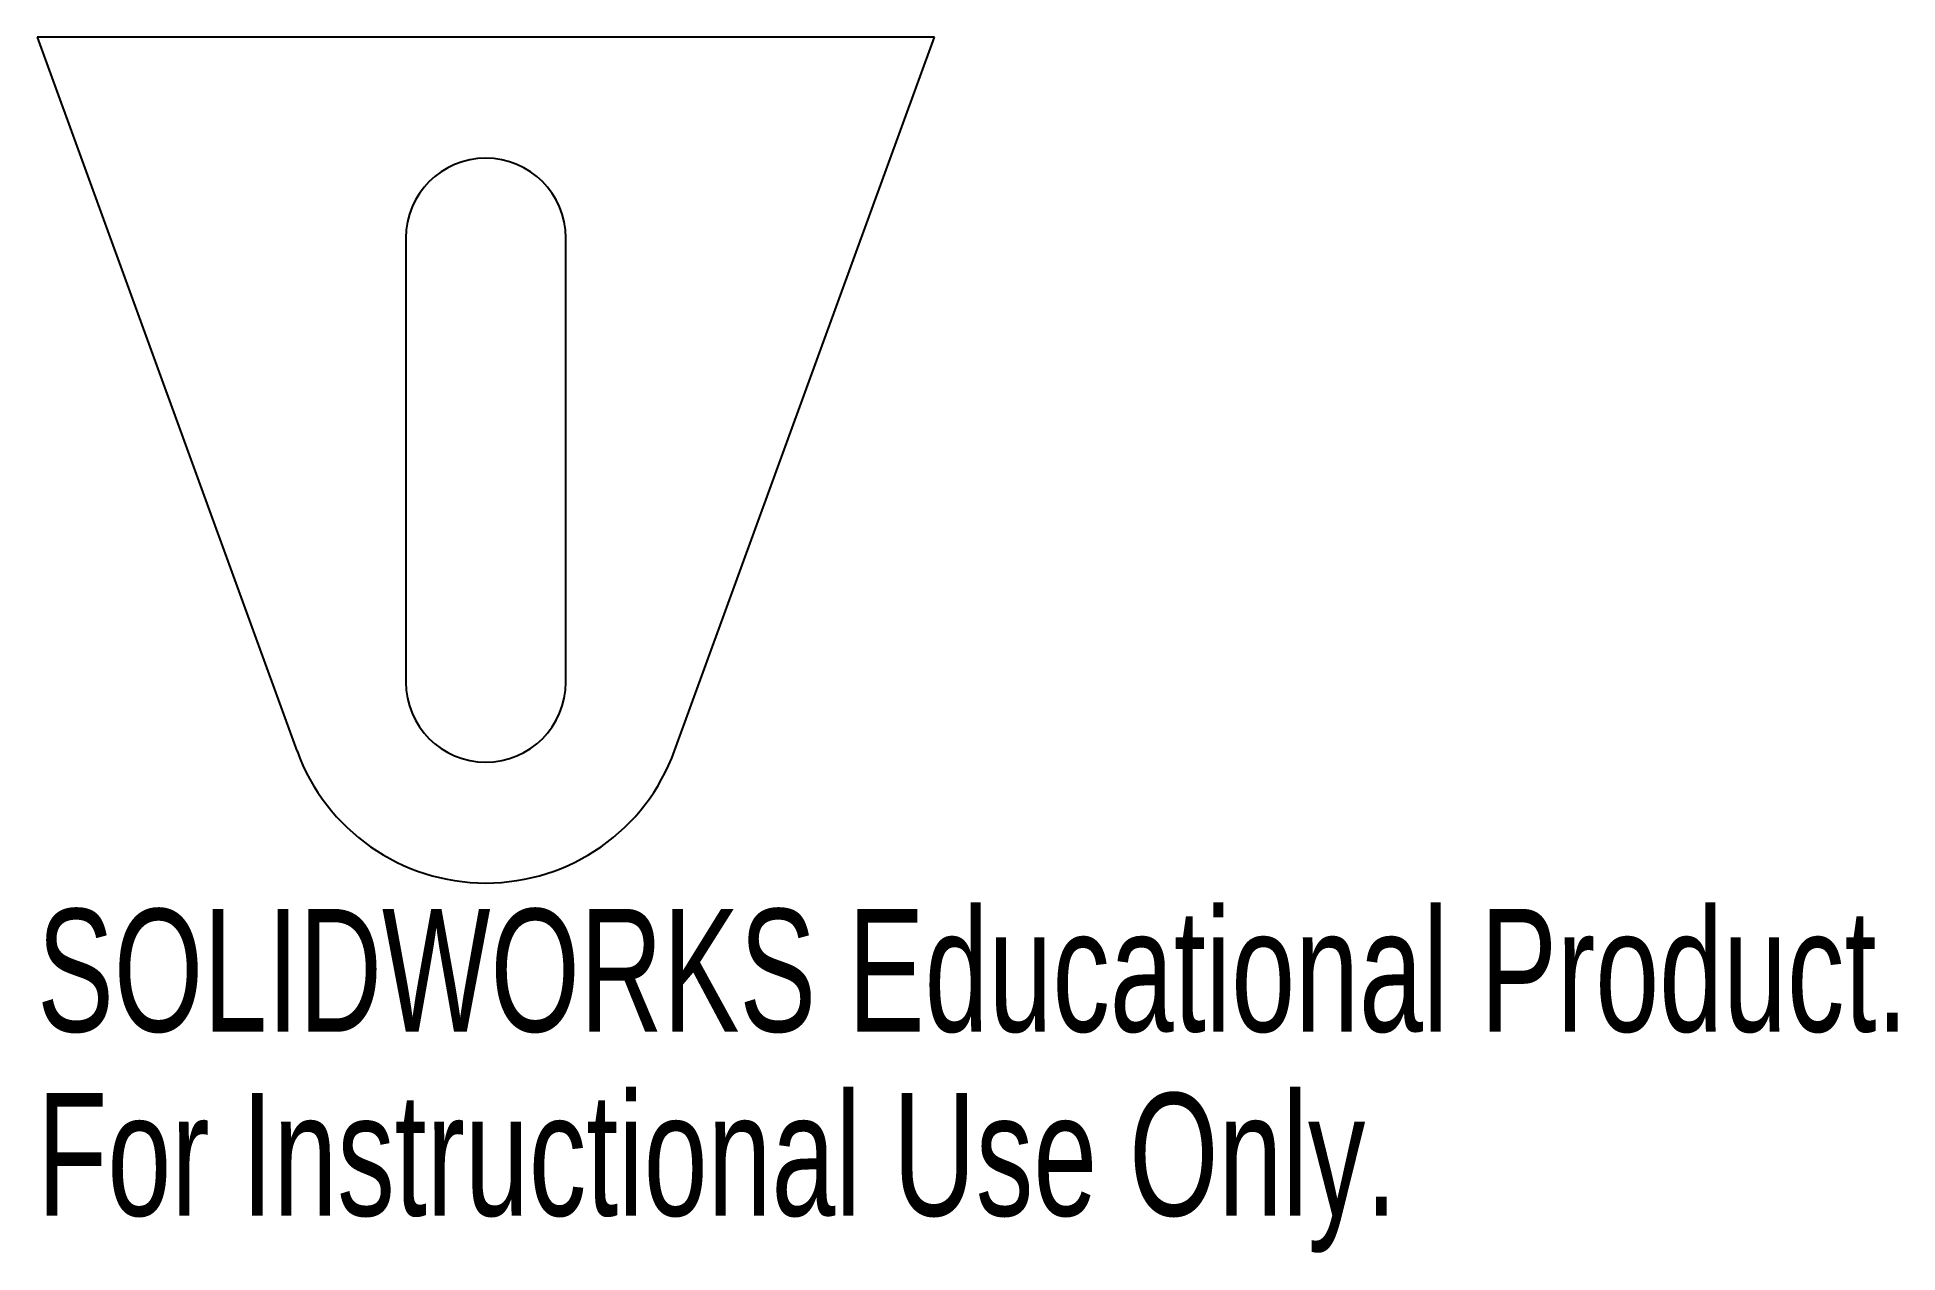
# Model space of a CAD drawing. Header units: millimetres. Extents: x -81.5 to -8.3, y -57.7 to -9.8.
import ezdxf

# ---------------------------------------------------------------- set-up
doc = ezdxf.new("R2010")
doc.units = ezdxf.units.MM
doc.styles.add('SLDTEXTSTYLE0', font='TXT', dxfattribs={"width": 0.7})

msp = doc.modelspace()

# ---------------------------------------------------------------- linework, layer by layer
at = {"color": 7, "linetype": 'Continuous', "lineweight": 25}
for p, q in [((-46.216, -9.842), (-81.546, -9.842)), ((-81.546, -9.842), (-71.316, -37.949)), ((-56.446, -37.949), (-46.216, -9.842)), ((-67.031, -17.755), (-67.031, -35.242)), ((-60.731, -35.242), (-60.731, -17.755))]:
    msp.add_line(p, q, dxfattribs=at)
for centre, radius, start, end in [((-63.881, -17.755), 3.15, 0, 180), ((-63.881, -35.242), 3.15, 180, 0), ((-63.881, -35.242), 7.912, 200, 340)]:
    msp.add_arc(centre, radius, start, end, dxfattribs=at)

# ---------------------------------------------------------------- texts
at = {"color": 7, "linetype": 'Continuous', "char_height": 4.83362, "attachment_point": 1, "style": 'SLDTEXTSTYLE0'}
for s, insert in [('SOLIDWORKS Educational Product.', (-81.546, -44.175)), ('For Instructional Use Only.', (-81.546, -51.425))]:
    msp.add_mtext(s, dxfattribs=dict(at, insert=insert))

doc.saveas('drawing.dxf')
